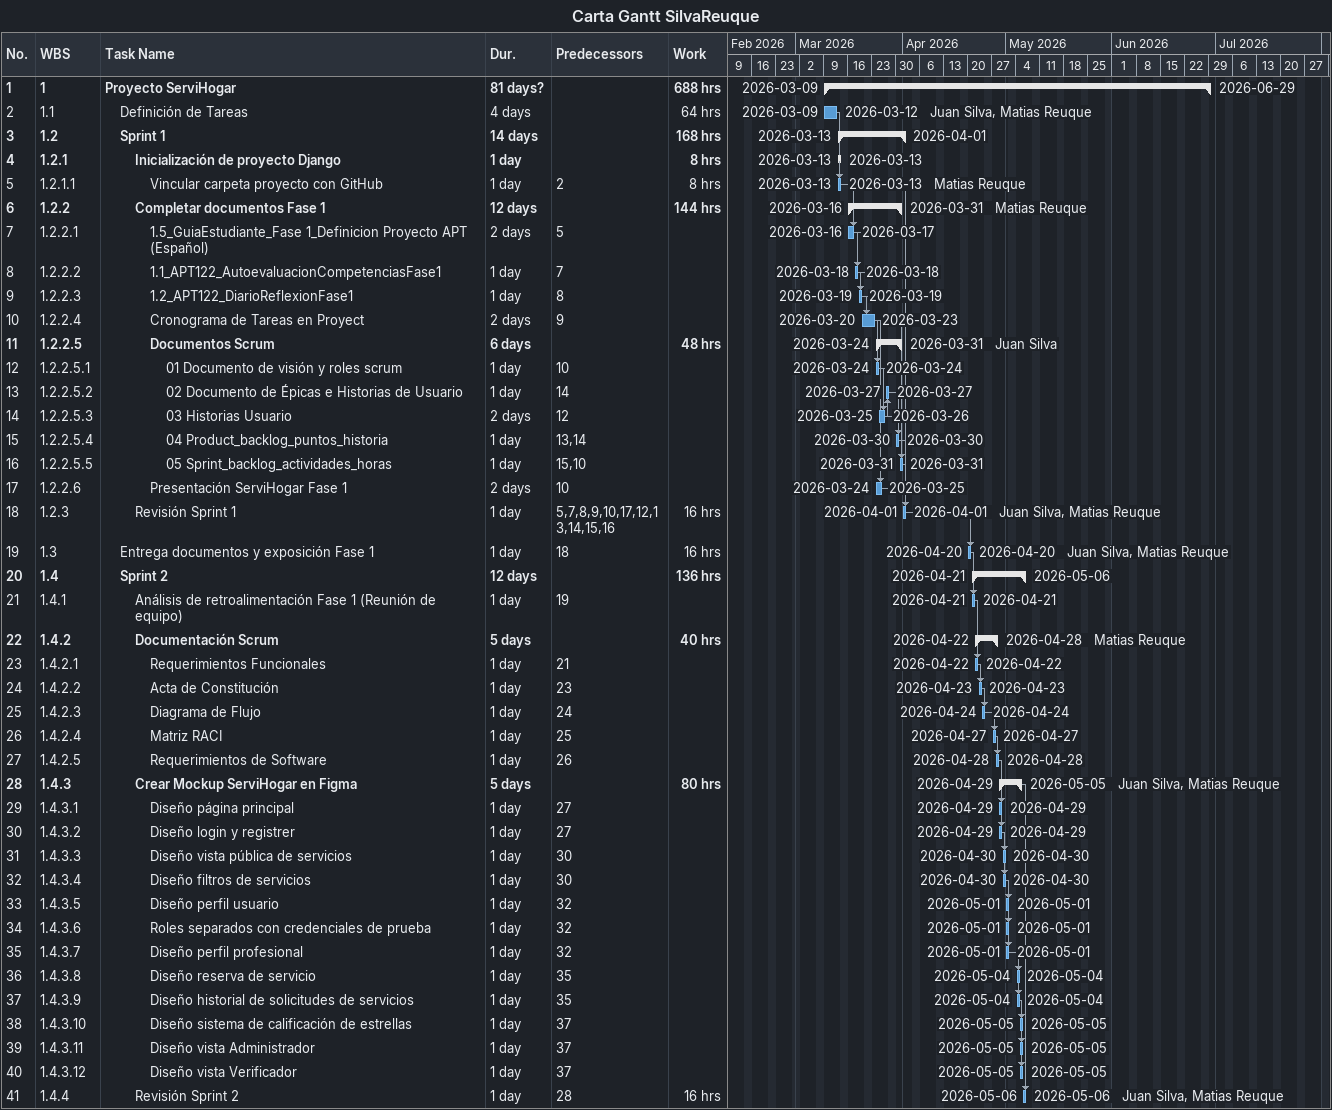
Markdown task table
Carta Gantt SilvaReuque

| ID | WBS | Task | Duration | Start | Finish | Predecessors | Resources | Work (h) |
|---|---|---|---|---|---|---|---|---|
| 1 | 1 | **Proyecto ServiHogar** | 81d? | 2026-03-09 | 2026-06-29 |  |  | 688 |
| 2 | 1.1 | Definición de Tareas | 4d | 2026-03-09 | 2026-03-12 |  | Juan Silva, Matias Reuque | 64 |
| 3 | 1.2 | **Sprint 1** | 14d | 2026-03-13 | 2026-04-01 |  |  | 168 |
| 4 | 1.2.1 | **Inicialización de proyecto Django** | 1d | 2026-03-13 | 2026-03-13 |  |  | 8 |
| 5 | 1.2.1.1 | Vincular carpeta proyecto con GitHub | 1d | 2026-03-13 | 2026-03-13 | 2 | Matias Reuque | 8 |
| 6 | 1.2.2 | **Completar documentos Fase 1** | 12d | 2026-03-16 | 2026-03-31 |  | Matias Reuque | 144 |
| 7 | 1.2.2.1 | 1.5_GuiaEstudiante_Fase 1_Definicion Proyecto APT (Español) | 2d | 2026-03-16 | 2026-03-17 | 5 |  |  |
| 8 | 1.2.2.2 | 1.1_APT122_AutoevaluacionCompetenciasFase1 | 1d | 2026-03-18 | 2026-03-18 | 7 |  |  |
| 9 | 1.2.2.3 | 1.2_APT122_DiarioReflexionFase1 | 1d | 2026-03-19 | 2026-03-19 | 8 |  |  |
| 10 | 1.2.2.4 | Cronograma de Tareas en Proyect | 2d | 2026-03-20 | 2026-03-23 | 9 |  |  |
| 11 | 1.2.2.5 | **Documentos Scrum** | 6d | 2026-03-24 | 2026-03-31 |  | Juan Silva | 48 |
| 12 | 1.2.2.5.1 | 01 Documento de visión y roles scrum | 1d | 2026-03-24 | 2026-03-24 | 10 |  |  |
| 13 | 1.2.2.5.2 | 02 Documento de Épicas e Historias de Usuario | 1d | 2026-03-27 | 2026-03-27 | 14 |  |  |
| 14 | 1.2.2.5.3 | 03 Historias Usuario | 2d | 2026-03-25 | 2026-03-26 | 12 |  |  |
| 15 | 1.2.2.5.4 | 04 Product_backlog_puntos_historia | 1d | 2026-03-30 | 2026-03-30 | 13, 14 |  |  |
| 16 | 1.2.2.5.5 | 05 Sprint_backlog_actividades_horas | 1d | 2026-03-31 | 2026-03-31 | 15, 10 |  |  |
| 17 | 1.2.2.6 | Presentación ServiHogar Fase 1 | 2d | 2026-03-24 | 2026-03-25 | 10 |  |  |
| 18 | 1.2.3 | Revisión Sprint 1 | 1d | 2026-04-01 | 2026-04-01 | 5, 7, 8, 9, 10, 17, 12, 13, 14, 15, 16 | Juan Silva, Matias Reuque | 16 |
| 19 | 1.3 | Entrega documentos y exposición Fase 1 | 1d | 2026-04-20 | 2026-04-20 | 18 | Juan Silva, Matias Reuque | 16 |
| 20 | 1.4 | **Sprint 2** | 12d | 2026-04-21 | 2026-05-06 |  |  | 136 |
| 21 | 1.4.1 | Análisis de retroalimentación Fase 1 (Reunión de equipo) | 1d | 2026-04-21 | 2026-04-21 | 19 |  |  |
| 22 | 1.4.2 | **Documentación Scrum** | 5d | 2026-04-22 | 2026-04-28 |  | Matias Reuque | 40 |
| 23 | 1.4.2.1 | Requerimientos Funcionales | 1d | 2026-04-22 | 2026-04-22 | 21 |  |  |
| 24 | 1.4.2.2 | Acta de Constitución | 1d | 2026-04-23 | 2026-04-23 | 23 |  |  |
| 25 | 1.4.2.3 | Diagrama de Flujo | 1d | 2026-04-24 | 2026-04-24 | 24 |  |  |
| 26 | 1.4.2.4 | Matriz RACI | 1d | 2026-04-27 | 2026-04-27 | 25 |  |  |
| 27 | 1.4.2.5 | Requerimientos de Software | 1d | 2026-04-28 | 2026-04-28 | 26 |  |  |
| 28 | 1.4.3 | **Crear Mockup ServiHogar en Figma** | 5d | 2026-04-29 | 2026-05-05 |  | Juan Silva, Matias Reuque | 80 |
| 29 | 1.4.3.1 | Diseño página principal | 1d | 2026-04-29 | 2026-04-29 | 27 |  |  |
| 30 | 1.4.3.2 | Diseño login y registrer | 1d | 2026-04-29 | 2026-04-29 | 27 |  |  |
| 31 | 1.4.3.3 | Diseño vista pública de servicios | 1d | 2026-04-30 | 2026-04-30 | 30 |  |  |
| 32 | 1.4.3.4 | Diseño filtros de servicios | 1d | 2026-04-30 | 2026-04-30 | 30 |  |  |
| 33 | 1.4.3.5 | Diseño perfil usuario | 1d | 2026-05-01 | 2026-05-01 | 32 |  |  |
| 34 | 1.4.3.6 | Roles separados con credenciales de prueba | 1d | 2026-05-01 | 2026-05-01 | 32 |  |  |
| 35 | 1.4.3.7 | Diseño perfil profesional | 1d | 2026-05-01 | 2026-05-01 | 32 |  |  |
| 36 | 1.4.3.8 | Diseño reserva de servicio | 1d | 2026-05-04 | 2026-05-04 | 35 |  |  |
| 37 | 1.4.3.9 | Diseño historial de solicitudes de servicios | 1d | 2026-05-04 | 2026-05-04 | 35 |  |  |
| 38 | 1.4.3.10 | Diseño sistema de calificación de estrellas | 1d | 2026-05-05 | 2026-05-05 | 37 |  |  |
| 39 | 1.4.3.11 | Diseño vista Administrador | 1d | 2026-05-05 | 2026-05-05 | 37 |  |  |
| 40 | 1.4.3.12 | Diseño vista Verificador | 1d | 2026-05-05 | 2026-05-05 | 37 |  |  |
| 41 | 1.4.4 | Revisión Sprint 2 | 1d | 2026-05-06 | 2026-05-06 | 28 | Juan Silva, Matias Reuque | 16 |
